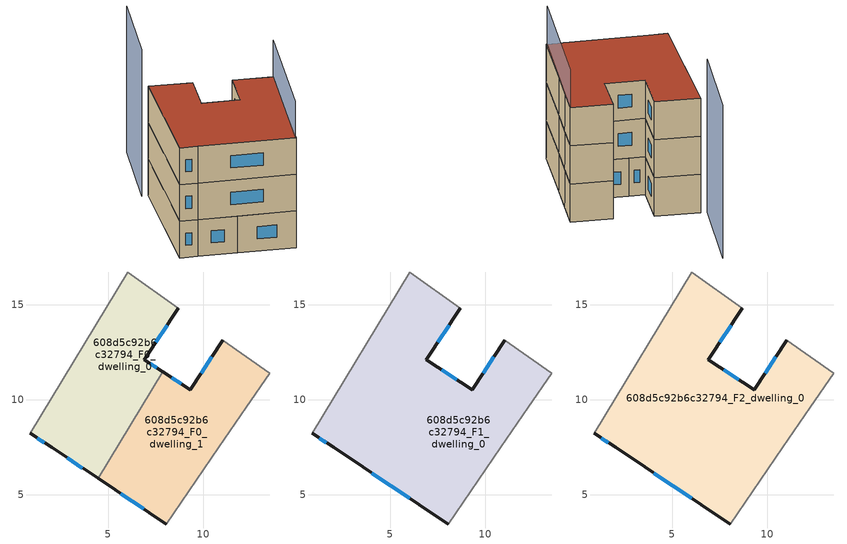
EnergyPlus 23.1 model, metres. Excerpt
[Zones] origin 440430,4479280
608d5c92b6c32794_F0_dwelling_0
 floor ground (EU_floor_Construction): 8.7,14.82 6.91,12.12 7.88,11.48 4.48,5.86 2.03,7.49 0.9,8.24 6.04,16.72 z0
 wall outside (EU_wall_Construction): 7.88,11.48 6.91,12.12 8.7,14.82 / 0.9,8.24 2.03,7.49 4.48,5.86 z0:3
 wall adiabatic (EU_wall_Construction): 8.7,14.82 6.04,16.72 0.9,8.24 z0:3
 wall to 608d5c92b6c32794_F0_dwelling_1 (EU_wall_Construction): 4.48,5.86 7.88,11.48 z0:3
 window (EU_Window_Construction): 7.51,13.02 8.1,13.92 / 7.55,11.69 7.23,11.9 / 2.85,6.95 3.66,6.41 / 1.28,7.99 1.65,7.74 z1:2
608d5c92b6c32794_F0_dwelling_1
 floor ground (EU_floor_Construction): 13.52,11.39 12.27,9.61 10.83,7.51 8.07,3.47 4.48,5.86 7.88,11.48 9.33,10.52 11.04,13.13 z0
 wall outside (EU_wall_Construction): 11.04,13.13 9.33,10.52 7.88,11.48 / 4.48,5.86 8.07,3.47 z0:3
 wall adiabatic (EU_wall_Construction): 8.07,3.47 10.83,7.51 12.27,9.61 13.52,11.39 11.04,13.13 z0:3
 window (EU_Window_Construction): 8.84,10.84 8.36,11.16 / 10.47,12.26 9.9,11.39 / 5.68,5.06 6.87,4.27 z1:2
608d5c92b6c32794_F1_dwelling_0
 floor to 608d5c92b6c32794_F0_dwelling_0 (EU_floor_Construction): 8.7,14.82 6.91,12.12 7.88,11.48 4.48,5.86 2.03,7.49 0.9,8.24 6.04,16.72 z3
 floor to 608d5c92b6c32794_F0_dwelling_1 (EU_floor_Construction): 13.51,11.39 12.27,9.61 10.83,7.51 8.07,3.47 4.48,5.86 7.88,11.48 9.33,10.52 11.04,13.13 z3
 wall outside (EU_wall_Construction): 0.9,8.24 2.03,7.49 8.07,3.47 / 11.04,13.13 9.33,10.52 6.91,12.12 8.7,14.82 z3:6
 wall adiabatic (EU_wall_Construction): 8.7,14.82 6.04,16.72 0.9,8.24 / 8.07,3.47 10.83,7.51 12.27,9.61 13.52,11.39 11.04,13.13 z3:6
 window (EU_Window_Construction): 1.28,7.99 1.65,7.74 / 7.51,13.02 8.1,13.92 / 8.52,11.06 7.72,11.58 / 10.47,12.26 9.9,11.39 / 4.05,6.15 6.05,4.82 z4:5
608d5c92b6c32794_F2_dwelling_0
 floor to 608d5c92b6c32794_F1_dwelling_0 (EU_floor_Construction): 11.04,13.13 13.51,11.39 12.27,9.61 10.83,7.51 8.07,3.47 2.03,7.49 0.9,8.24 6.04,16.72 8.7,14.82 6.91,12.12 9.33,10.52 z6
 wall outside (EU_wall_Construction): 0.9,8.24 2.03,7.49 8.07,3.47 / 11.04,13.13 9.33,10.52 6.91,12.12 8.7,14.82 z6:9
 wall adiabatic (EU_wall_Construction): 8.7,14.82 6.04,16.72 0.9,8.24 / 8.07,3.47 10.83,7.51 12.27,9.61 13.52,11.39 11.04,13.13 z6:9
 window (EU_Window_Construction): 1.28,7.99 1.65,7.74 / 7.51,13.02 8.1,13.92 / 8.52,11.06 7.72,11.58 / 10.47,12.26 9.9,11.39 / 4.05,6.15 6.05,4.82 z7:8
 roof outside (EU_roof_Construction): 10.83,7.51 12.27,9.61 13.52,11.39 11.04,13.13 9.33,10.52 6.91,12.12 8.7,14.82 6.04,16.72 0.9,8.24 2.03,7.49 8.07,3.47 z9
shading: 8.01,3.52 13.52,11.39 / 5.65,17 9.68,22.63 z0:12
[Building]
EU S2 Campaign: North Axis=0; Terrain=City; Solar Distribution=FullExterior
[Site:Location]
Madrid: Latitude=40.5; Longitude=-3.5; Time Zone=1; Elevation=609
[SizingPeriod:WeatherFileDays]
AnnualSizingPeriod: Begin Month=1; Begin Day of Month=1; End Month=12; End Day of Month=31; Day of Week for Start Day=Monday; Use Weather File Daylight Saving Period=No; Use Weather File Rain and Snow Indicators=No
[MATERIAL]
EU_InternalMass_Material: Roughness=MediumRough; Thickness=0.1; Conductivity=1; Density=1800; Specific Heat=900; Thermal Absorptance=0.9; Solar Absorptance=0.7; Visible Absorptance=0.7
[MATERIAL:NOMASS] Roughness=MediumRough; Thermal Absorptance=0.9; Solar Absorptance=0.7; Visible Absorptance=0.7
Name | Thermal Resistance
EU_wall_NoMass | 0.459673
EU_roof_NoMass | 0.495815
EU_floor_NoMass | 0.788942
[WINDOWMATERIAL:SIMPLEGLAZINGSYSTEM]
EU_Window_SimpleGlazing: UFactor=4.26103; Solar Heat Gain Coefficient=0.85; Visible Transmittance=0.85
[CONSTRUCTION]
EU_wall_Construction: EU_wall_NoMass
EU_roof_Construction: EU_roof_NoMass
EU_floor_Construction: EU_floor_NoMass
EU_InternalMass_Construction: EU_InternalMass_Material
EU_Window_Construction: EU_Window_SimpleGlazing
[ZONE] Type=1; Multiplier=1; Ceiling Height=autocalculate; Floor Area=autocalculate; Part of Total Floor Area=Yes
Name | Volume
608d5c92b6c32794_F0_dwelling_0 | 116.078
608d5c92b6c32794_F1_dwelling_0; 608d5c92b6c32794_F2_dwelling_0 | 232.166
608d5c92b6c32794_F0_dwelling_1 | 116.094
[INTERNALMASS] Construction=EU_InternalMass_Construction
Name | Zone or ZoneList | Surface Area
608d5c92b6c32794_F0_dwelling_0_EU_InternalMass | 608d5c92b6c32794_F0_dwelling_0 | 38.6926
608d5c92b6c32794_F0_dwelling_1_EU_InternalMass | 608d5c92b6c32794_F0_dwelling_1 | 38.6981
608d5c92b6c32794_F1_dwelling_0_EU_InternalMass | 608d5c92b6c32794_F1_dwelling_0 | 77.3886
608d5c92b6c32794_F2_dwelling_0_EU_InternalMass | 608d5c92b6c32794_F2_dwelling_0 | 77.3886
[OTHEREQUIPMENT] Fuel Type=Electricity; Design Level Calculation Method=Watts/Area; Power per Zone Floor Area=1; Fraction Latent=0; Fraction Radiant=0; Fraction Lost=0; Carbon Dioxide Generation Rate=0; EndUse Subcategory=EU_Step8_InternalGains
Name | Zone or ZoneList or Space or SpaceList | Schedule
EU_Step8_InternalGain_608d5c92b6c32794_F0_dwelling_0_f000 | 608d5c92b6c32794_F0_dwelling_0 | EU_Step8_GainSchedule_608d5c92b6c32794_F0_dwelling_0_f000
EU_Step8_InternalGain_608d5c92b6c32794_F0_dwelling_1_f000 | 608d5c92b6c32794_F0_dwelling_1 | EU_Step8_GainSchedule_608d5c92b6c32794_F0_dwelling_1_f000
EU_Step8_InternalGain_608d5c92b6c32794_F1_dwelling_0_f000 | 608d5c92b6c32794_F1_dwelling_0 | EU_Step8_GainSchedule_608d5c92b6c32794_F1_dwelling_0_f000
EU_Step8_InternalGain_608d5c92b6c32794_F2_dwelling_0_f000 | 608d5c92b6c32794_F2_dwelling_0 | EU_Step8_GainSchedule_608d5c92b6c32794_F2_dwelling_0_f000
[ZONEVENTILATION:DESIGNFLOWRATE] Schedule=EU_AlwaysOn; Design Flow Rate Calculation Method=AirChanges/Hour; Air Changes per Hour=0.719161; Ventilation Type=Natural; Fan Pressure Rise=0; Fan Total Efficiency=1; Constant Term Coefficient=1; Temperature Term Coefficient=0; Velocity Term Coefficient=0; Velocity Squared Term Coefficient=0; Minimum Indoor Temperature=-100; Maximum Indoor Temperature=100; Delta Temperature=-100; Minimum Outdoor Temperature=-100; Maximum Outdoor Temperature=100; Maximum Wind Speed=40
Name | Zone or ZoneList or Space or SpaceList
EU_ConstantAir_608d5c92b6c32794_F0_dwelling_0 | 608d5c92b6c32794_F0_dwelling_0
EU_ConstantAir_608d5c92b6c32794_F0_dwelling_1 | 608d5c92b6c32794_F0_dwelling_1
EU_ConstantAir_608d5c92b6c32794_F1_dwelling_0 | 608d5c92b6c32794_F1_dwelling_0
EU_ConstantAir_608d5c92b6c32794_F2_dwelling_0 | 608d5c92b6c32794_F2_dwelling_0
[HVACTEMPLATE:THERMOSTAT] Constant Heating Setpoint=20; Constant Cooling Setpoint=50
EU_HeatOnly_608d5c92b6c32794_F0_dwelling_0; EU_HeatOnly_608d5c92b6c32794_F0_dwelling_1; EU_HeatOnly_608d5c92b6c32794_F1_dwelling_0; EU_HeatOnly_608d5c92b6c32794_F2_dwelling_0
[HVACTEMPLATE:ZONE:IDEALLOADSAIRSYSTEM] System Availability Schedule=EU_AlwaysOn; Maximum Heating Supply Air Temperature=50; Minimum Cooling Supply Air Temperature=13; Maximum Heating Supply Air Humidity Ratio=0.0156; Minimum Cooling Supply Air Humidity Ratio=0.0077; Heating Limit=NoLimit; Cooling Limit=NoLimit; Heating Availability Schedule=EU_AlwaysOn; Cooling Availability Schedule=EU_CoolingOff; Dehumidification Control Type=ConstantSensibleHeatRatio; Cooling Sensible Heat Ratio=0.7; Dehumidification Setpoint=60; Humidification Control Type=None; Humidification Setpoint=30; Outdoor Air Method=None; Outdoor Air Flow Rate per Person=0.00944; Outdoor Air Flow Rate per Zone Floor Area=0; Outdoor Air Flow Rate per Zone=0; Demand Controlled Ventilation Type=None; Outdoor Air Economizer Type=NoEconomizer; Heat Recovery Type=None; Sensible Heat Recovery Effectiveness=0.7; Latent Heat Recovery Effectiveness=0.65
Name | Template Thermostat
608d5c92b6c32794_F0_dwelling_0 | EU_HeatOnly_608d5c92b6c32794_F0_dwelling_0
608d5c92b6c32794_F0_dwelling_1 | EU_HeatOnly_608d5c92b6c32794_F0_dwelling_1
608d5c92b6c32794_F1_dwelling_0 | EU_HeatOnly_608d5c92b6c32794_F1_dwelling_0
608d5c92b6c32794_F2_dwelling_0 | EU_HeatOnly_608d5c92b6c32794_F2_dwelling_0
[SIZING:ZONE] Zone Cooling Design Supply Air Temperature Input Method=SupplyAirTemperature; Zone Cooling Design Supply Air Temperature=13; Zone Heating Design Supply Air Temperature Input Method=SupplyAirTemperature; Zone Heating Design Supply Air Temperature=50; Zone Cooling Design Supply Air Humidity Ratio=0.008; Zone Heating Design Supply Air Humidity Ratio=0.008; Cooling Design Air Flow Method=DesignDay; Cooling Design Air Flow Rate=0; Cooling Minimum Air Flow per Zone Floor Area=0.000762; Cooling Minimum Air Flow=0; Cooling Minimum Air Flow Fraction=0.2; Heating Design Air Flow Method=DesignDay; Heating Design Air Flow Rate=0; Heating Maximum Air Flow per Zone Floor Area=0.002032; Heating Maximum Air Flow=0.141576; Heating Maximum Air Flow Fraction=0.3; Account for Dedicated Outdoor Air System=No; Dedicated Outdoor Air System Control Strategy=NeutralSupplyAir; Dedicated Outdoor Air Low Setpoint Temperature for Design=autosize; Dedicated Outdoor Air High Setpoint Temperature for Design=autosize; Zone Load Sizing Method=Sensible Load Only No Latent Load; Zone Latent Cooling Design Supply Air Humidity Ratio Input Method=HumidityRatioDifference; Zone Cooling Design Supply Air Humidity Ratio Difference=0.005; Zone Latent Heating Design Supply Air Humidity Ratio Input Method=HumidityRatioDifference; Zone Humidification Design Supply Air Humidity Ratio Difference=0.005
608d5c92b6c32794_F0_dwelling_0; 608d5c92b6c32794_F0_dwelling_1; 608d5c92b6c32794_F1_dwelling_0; 608d5c92b6c32794_F2_dwelling_0
[SCHEDULE:CONSTANT]
Name | Hourly Value
EU_AlwaysOn | 1
EU_CoolingOff | 0
[SCHEDULE:FILE] Column Number=1; Rows to Skip at Top=0; Number of Hours of Data=8760; Column Separator=Comma; Interpolate to Timestep=No; Minutes per Item=60; Adjust Schedule for Daylight Savings=Yes
Name | File
EU_Step8_GainSchedule_608d5c92b6c32794_F0_dwelling_0_f000 | ../../schedules/608d5c92b6c32794/608d5c92b6c32794_F0_dwelling_0_f000_gain.csv
EU_Step8_GainSchedule_608d5c92b6c32794_F0_dwelling_1_f000 | ../../schedules/608d5c92b6c32794/608d5c92b6c32794_F0_dwelling_1_f000_gain.csv
EU_Step8_GainSchedule_608d5c92b6c32794_F1_dwelling_0_f000 | ../../schedules/608d5c92b6c32794/608d5c92b6c32794_F1_dwelling_0_f000_gain.csv
EU_Step8_GainSchedule_608d5c92b6c32794_F2_dwelling_0_f000 | ../../schedules/608d5c92b6c32794/608d5c92b6c32794_F2_dwelling_0_f000_gain.csv
